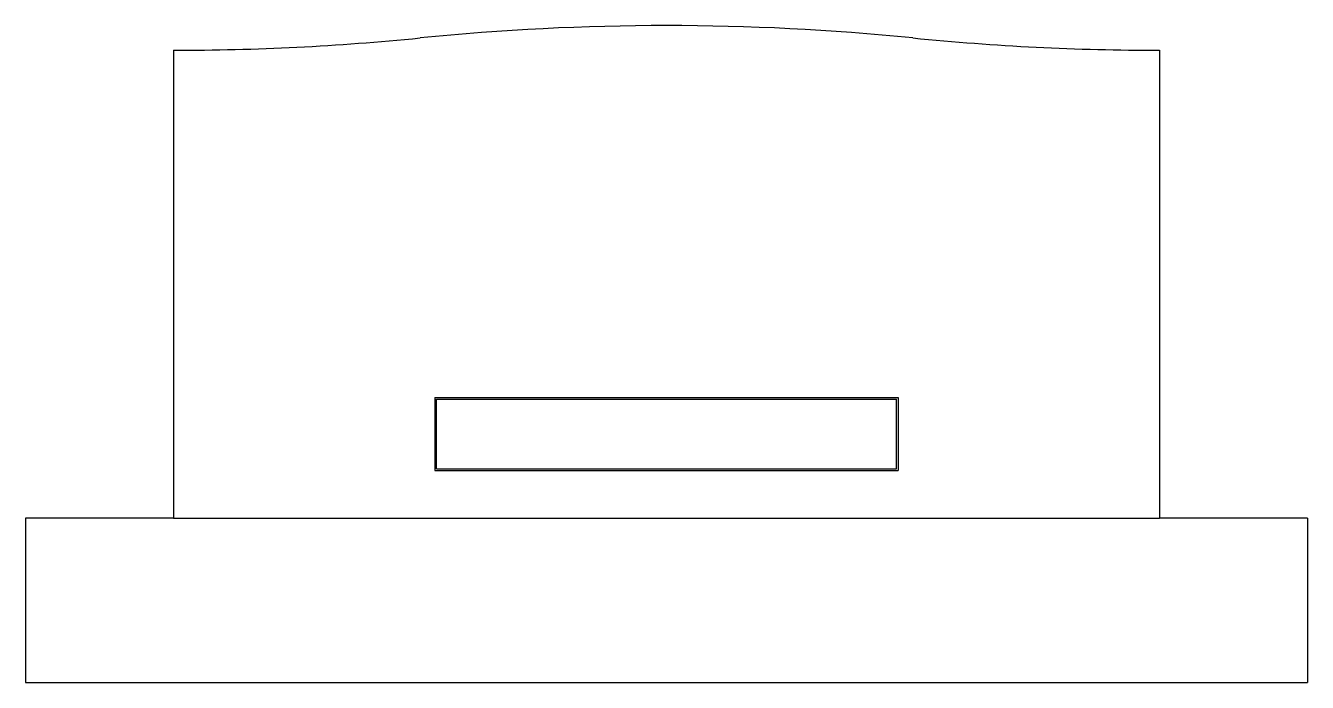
# Model space of a CAD drawing. Header units: metres. Extents: x -39 to 39, y -10 to 72.5.
# Drawn here: x -39 to 39, y 32.5 to 72.5 of the extents above; entities that cross this region are included whole.
import ezdxf

# ---------------------------------------------------------------- set-up
doc = ezdxf.new("R2010")
doc.units = ezdxf.units.M

msp = doc.modelspace()

# ---------------------------------------------------------------- linework, layer by layer
at = {"layer": 'MCD_Layer_0'}
for p, q in [((-30, 71.02346), (-30, 42.52346)), ((30, 71.02346), (30, 42.52346)), ((-14.09375, 49.86721), (-14.09375, 45.42971)), ((-14.09375, 49.86721), (14.09375, 49.86721)), ((-14, 45.52346), (-14, 49.77346)), ((-14, 49.77346), (14, 49.77346)), ((14, 45.52346), (14, 49.77346)), ((14.09375, 49.86721), (14.09375, 45.42971)), ((-14.09375, 45.42971), (14.09375, 45.42971)), ((-14, 45.52346), (14, 45.52346)), ((-30, 42.52346), (-39, 42.52346)), ((-39, 42.52346), (-39, 32.52346)), ((-30, 42.52346), (30, 42.52346)), ((39, 42.52346), (30, 42.52346)), ((39, 42.52346), (39, 32.52346)), ((-39, 32.52346), (39, 32.52346))]:
    msp.add_line(p, q, dxfattribs=at)
for centre, radius, start, end in [((-29.999966, 221.39826), 150.374799, 269.999988, 275.724814), ((0, -77.85154), 150.375, 84.27519, 95.72481), ((29.999966, 221.39826), 150.374799, 264.275186, 270.000012)]:
    msp.add_arc(centre, radius, start, end, dxfattribs=at)

doc.saveas('drawing.dxf')
